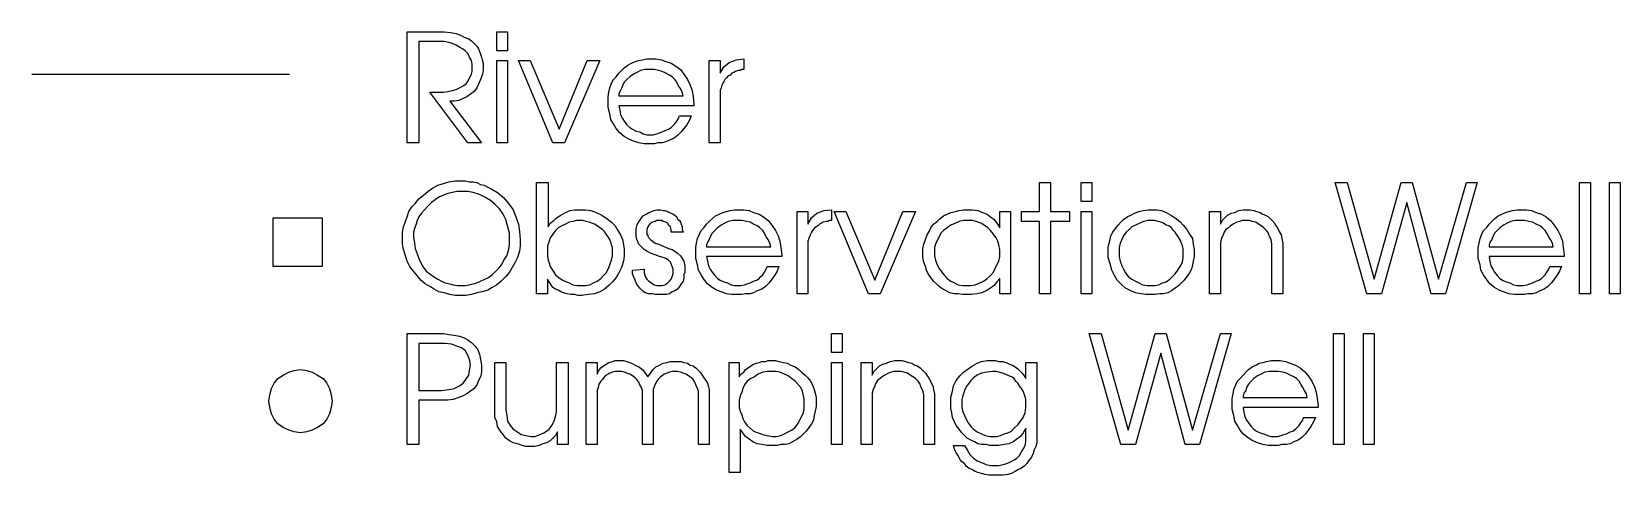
# Model space of a CAD drawing. Extents: x -78 to 130, y -73 to 60.
# Drawn here: x 85.58 to 130.2, y 36.59 to 49.07 of the extents above; entities that cross this region are included whole.
import ezdxf

# ---------------------------------------------------------------- set-up
doc = ezdxf.new("R2010")
doc.units = 0
doc.layers.add('7', color=7, linetype='CONTINUOUS')

msp = doc.modelspace()

# ---------------------------------------------------------------- linework, layer by layer
at = {"layer": '7', "linetype": 'CONTINUOUS'}
for points in [[(96.126, 45.941), (96.126, 49.066), (96.964, 49.066), (97.167, 49.066), (97.345, 49.041), (97.498, 49.015), (97.625, 48.965), (97.726, 48.914), (97.853, 48.863), (97.93, 48.812), (98.006, 48.736), (98.082, 48.66), (98.133, 48.583), (98.158, 48.507), (98.184, 48.431), (98.209, 48.355), (98.235, 48.279), (98.26, 48.177), (98.26, 48.101), (98.26, 47.974), (98.235, 47.847), (98.184, 47.719), (98.133, 47.592), (98.082, 47.491), (98.006, 47.389), (97.904, 47.313), (97.803, 47.237), (97.701, 47.186), (97.574, 47.135), (97.447, 47.11), (97.32, 47.11), (98.209, 45.941), (97.828, 45.941), (96.761, 47.364), (97.015, 47.364), (97.142, 47.364), (97.269, 47.389), (97.396, 47.415), (97.498, 47.44), (97.599, 47.491), (97.701, 47.542), (97.777, 47.592), (97.828, 47.669), (97.879, 47.77), (97.93, 47.872), (97.955, 47.948), (97.955, 48.05), (97.955, 48.151), (97.93, 48.253), (97.879, 48.355), (97.828, 48.456), (97.752, 48.533), (97.676, 48.583), (97.599, 48.634), (97.498, 48.685), (97.396, 48.736), (97.294, 48.761), (97.167, 48.787), (97.066, 48.787), (96.456, 48.787), (96.456, 45.941), (96.126, 45.941)], [(98.641, 48.533), (98.641, 49.066), (98.946, 49.066), (98.946, 48.533), (98.641, 48.533)], [(98.641, 45.941), (98.641, 48.253), (98.946, 48.253), (98.946, 45.941), (98.641, 45.941)], [(100.217, 45.941), (99.251, 48.253), (99.581, 48.253), (100.394, 46.322), (101.182, 48.253), (101.538, 48.253), (100.547, 45.941), (100.217, 45.941)], [(101.767, 47.11), (101.767, 47.237), (101.792, 47.364), (101.817, 47.491), (101.868, 47.618), (101.919, 47.719), (101.995, 47.796), (102.071, 47.897), (102.148, 47.974), (102.224, 48.05), (102.326, 48.126), (102.427, 48.177), (102.529, 48.228), (102.63, 48.253), (102.732, 48.279), (102.859, 48.304), (102.961, 48.304), (103.113, 48.304), (103.266, 48.279), (103.393, 48.228), (103.545, 48.177), (103.672, 48.101), (103.799, 47.999), (103.901, 47.872), (104.003, 47.719), (104.079, 47.567), (104.13, 47.415), (104.155, 47.237), (104.181, 47.033), (104.181, 46.983), (102.071, 46.983), (102.097, 46.856), (102.122, 46.728), (102.173, 46.627), (102.224, 46.551), (102.3, 46.449), (102.376, 46.373), (102.453, 46.322), (102.554, 46.271), (102.656, 46.246), (102.758, 46.195), (102.859, 46.169), (102.961, 46.169), (103.037, 46.169), (103.139, 46.195), (103.215, 46.22), (103.291, 46.246), (103.393, 46.297), (103.469, 46.322), (103.545, 46.373), (103.596, 46.424), (103.647, 46.474), (103.698, 46.551), (103.749, 46.627), (103.774, 46.703), (104.104, 46.703), (104.053, 46.576), (103.977, 46.449), (103.901, 46.347), (103.825, 46.246), (103.723, 46.144), (103.621, 46.068), (103.494, 46.017), (103.393, 45.966), (103.291, 45.941), (103.164, 45.941), (103.062, 45.915), (102.935, 45.915), (102.783, 45.915), (102.63, 45.941), (102.478, 45.992), (102.351, 46.042), (102.224, 46.119), (102.097, 46.22), (101.995, 46.347), (101.919, 46.474), (101.843, 46.601), (101.817, 46.754), (101.767, 46.932), (101.767, 47.11)], [(104.612, 45.941), (104.612, 48.253), (104.917, 48.253), (104.917, 47.897), (105.019, 48.075), (105.171, 48.202), (105.375, 48.279), (105.578, 48.304), (105.578, 47.999), (105.527, 47.999), (105.476, 47.974), (105.426, 47.974), (105.349, 47.948), (105.299, 47.923), (105.248, 47.897), (105.197, 47.847), (105.146, 47.821), (105.095, 47.77), (105.044, 47.719), (105.019, 47.669), (104.994, 47.618), (104.968, 47.567), (104.943, 47.491), (104.917, 47.415), (104.917, 47.364), (104.917, 45.941), (104.612, 45.941)], [(85.58, 47.872), (92.822, 47.872)], [(103.876, 47.262), (103.85, 47.364), (103.799, 47.465), (103.749, 47.542), (103.698, 47.643), (103.647, 47.719), (103.571, 47.796), (103.494, 47.847), (103.393, 47.897), (103.291, 47.948), (103.19, 47.974), (103.062, 47.999), (102.961, 47.999), (102.808, 47.999), (102.681, 47.974), (102.58, 47.923), (102.478, 47.872), (102.376, 47.796), (102.3, 47.719), (102.224, 47.643), (102.173, 47.542), (102.148, 47.465), (102.097, 47.389), (102.071, 47.313), (102.071, 47.262), (103.876, 47.262)], [(95.998, 43.273), (95.998, 43.425), (96.024, 43.578), (96.075, 43.73), (96.126, 43.857), (96.176, 44.01), (96.253, 44.137), (96.354, 44.238), (96.456, 44.365), (96.583, 44.467), (96.71, 44.569), (96.837, 44.67), (96.989, 44.747), (97.142, 44.797), (97.294, 44.848), (97.472, 44.874), (97.65, 44.874), (97.752, 44.874), (97.879, 44.848), (97.98, 44.848), (98.082, 44.823), (98.184, 44.772), (98.285, 44.747), (98.387, 44.696), (98.489, 44.645), (98.667, 44.543), (98.844, 44.391), (98.971, 44.238), (99.099, 44.06), (99.175, 43.857), (99.251, 43.654), (99.276, 43.451), (99.302, 43.222), (99.302, 43.044), (99.276, 42.892), (99.226, 42.714), (99.149, 42.561), (99.073, 42.434), (98.997, 42.307), (98.895, 42.18), (98.768, 42.053), (98.641, 41.951), (98.514, 41.875), (98.387, 41.799), (98.235, 41.748), (98.082, 41.723), (97.93, 41.672), (97.777, 41.646), (97.625, 41.646), (97.472, 41.646), (97.32, 41.672), (97.167, 41.723), (97.015, 41.748), (96.888, 41.824), (96.761, 41.901), (96.634, 41.977), (96.507, 42.078), (96.405, 42.206), (96.303, 42.333), (96.202, 42.46), (96.126, 42.612), (96.075, 42.765), (96.024, 42.942), (95.998, 43.095), (95.998, 43.273)], [(99.759, 41.697), (99.759, 44.823), (100.089, 44.823), (100.089, 43.578), (100.14, 43.679), (100.242, 43.756), (100.318, 43.832), (100.445, 43.908), (100.572, 43.984), (100.699, 44.035), (100.826, 44.06), (100.953, 44.06), (101.131, 44.06), (101.284, 44.035), (101.436, 43.984), (101.589, 43.908), (101.741, 43.806), (101.868, 43.705), (101.97, 43.603), (102.046, 43.476), (102.122, 43.349), (102.173, 43.222), (102.199, 43.069), (102.224, 42.942), (102.224, 42.765), (102.199, 42.612), (102.148, 42.434), (102.071, 42.282), (101.995, 42.155), (101.894, 42.028), (101.792, 41.926), (101.665, 41.824), (101.538, 41.748), (101.385, 41.697), (101.208, 41.672), (101.03, 41.646), (100.928, 41.646), (100.826, 41.672), (100.725, 41.672), (100.623, 41.697), (100.521, 41.723), (100.445, 41.748), (100.369, 41.799), (100.293, 41.824), (100.217, 41.875), (100.166, 41.951), (100.115, 42.028), (100.064, 42.104), (100.064, 41.697), (99.759, 41.697)], [(113.887, 41.697), (113.887, 43.73), (113.379, 43.73), (113.379, 44.01), (113.887, 44.01), (113.887, 44.823), (114.192, 44.823), (114.192, 44.01), (114.726, 44.01), (114.726, 43.73), (114.192, 43.73), (114.192, 41.697), (113.887, 41.697)], [(115.056, 44.289), (115.056, 44.823), (115.361, 44.823), (115.361, 44.289), (115.056, 44.289)], [(125.093, 42.104), (125.881, 44.823), (126.186, 44.823), (125.296, 41.697), (124.89, 41.697), (124.204, 44.264), (123.492, 41.697), (123.086, 41.697), (122.196, 44.823), (122.527, 44.823), (123.289, 42.104), (124.051, 44.823), (124.356, 44.823), (125.093, 42.104)], [(129.057, 41.697), (129.057, 44.823), (129.362, 44.823), (129.362, 41.697), (129.057, 41.697)], [(129.895, 41.697), (129.895, 44.823), (130.2, 44.823), (130.2, 41.697), (129.895, 41.697)], [(96.303, 43.298), (96.329, 43.12), (96.354, 42.968), (96.405, 42.815), (96.456, 42.688), (96.507, 42.561), (96.583, 42.434), (96.659, 42.333), (96.761, 42.256), (96.862, 42.18), (96.989, 42.104), (97.091, 42.053), (97.193, 42.002), (97.32, 41.977), (97.421, 41.951), (97.548, 41.926), (97.65, 41.926), (97.752, 41.926), (97.853, 41.951), (97.98, 41.977), (98.082, 42.002), (98.184, 42.053), (98.311, 42.104), (98.412, 42.155), (98.514, 42.231), (98.616, 42.333), (98.717, 42.434), (98.794, 42.536), (98.844, 42.637), (98.921, 42.765), (98.971, 42.917), (98.997, 43.069), (98.997, 43.222), (98.997, 43.4), (98.946, 43.603), (98.895, 43.781), (98.819, 43.933), (98.717, 44.086), (98.59, 44.213), (98.463, 44.315), (98.311, 44.416), (98.158, 44.492), (97.98, 44.543), (97.828, 44.569), (97.65, 44.569), (97.523, 44.569), (97.396, 44.543), (97.269, 44.518), (97.142, 44.467), (97.015, 44.416), (96.913, 44.34), (96.812, 44.264), (96.71, 44.162), (96.608, 44.06), (96.532, 43.959), (96.456, 43.857), (96.405, 43.756), (96.38, 43.654), (96.329, 43.527), (96.303, 43.425), (96.303, 43.298)], [(92.365, 43.832), (93.737, 43.832), (93.737, 42.46), (92.365, 42.46), (92.365, 43.832)], [(100.064, 42.917), (100.064, 42.815), (100.064, 42.739), (100.089, 42.637), (100.115, 42.561), (100.14, 42.46), (100.191, 42.383), (100.242, 42.307), (100.293, 42.231), (100.344, 42.18), (100.42, 42.129), (100.496, 42.078), (100.598, 42.028), (100.674, 42.002), (100.776, 41.951), (100.903, 41.926), (101.03, 41.926), (101.131, 41.926), (101.258, 41.951), (101.36, 42.002), (101.462, 42.053), (101.563, 42.129), (101.64, 42.206), (101.716, 42.282), (101.767, 42.383), (101.817, 42.51), (101.868, 42.637), (101.894, 42.765), (101.894, 42.892), (101.894, 42.993), (101.868, 43.069), (101.843, 43.146), (101.817, 43.222), (101.767, 43.298), (101.716, 43.374), (101.665, 43.451), (101.614, 43.501), (101.538, 43.552), (101.462, 43.603), (101.385, 43.654), (101.309, 43.679), (101.233, 43.705), (101.157, 43.73), (101.055, 43.756), (100.979, 43.756), (100.877, 43.756), (100.776, 43.73), (100.674, 43.705), (100.572, 43.654), (100.471, 43.603), (100.369, 43.552), (100.293, 43.476), (100.217, 43.374), (100.14, 43.273), (100.115, 43.171), (100.064, 43.044), (100.064, 42.917)], [(102.554, 43.324), (102.554, 43.349), (102.554, 43.374), (102.554, 43.4), (102.554, 43.425), (102.554, 43.527), (102.58, 43.603), (102.605, 43.679), (102.656, 43.756), (102.707, 43.832), (102.758, 43.883), (102.834, 43.933), (102.91, 43.984), (102.986, 44.01), (103.062, 44.035), (103.139, 44.06), (103.19, 44.06), (103.24, 44.06), (103.317, 44.035), (103.367, 44.035), (103.444, 44.01), (103.494, 43.984), (103.545, 43.959), (103.596, 43.933), (103.647, 43.908), (103.698, 43.857), (103.723, 43.806), (103.774, 43.756), (103.799, 43.705), (103.825, 43.654), (103.85, 43.578), (103.85, 43.501), (103.876, 43.425), (103.545, 43.425), (103.545, 43.501), (103.52, 43.578), (103.469, 43.628), (103.444, 43.679), (103.393, 43.705), (103.317, 43.73), (103.266, 43.756), (103.19, 43.756), (103.139, 43.756), (103.088, 43.73), (103.012, 43.705), (102.961, 43.679), (102.91, 43.628), (102.885, 43.578), (102.859, 43.501), (102.859, 43.425), (102.859, 43.425), (102.859, 43.425), (102.859, 43.4), (102.859, 43.374), (102.859, 43.349), (102.885, 43.349), (102.885, 43.324), (102.885, 43.324), (102.91, 43.273), (102.961, 43.222), (103.012, 43.171), (103.088, 43.12), (103.19, 43.095), (103.291, 43.044), (103.367, 43.019), (103.469, 42.968), (103.571, 42.942), (103.647, 42.892), (103.723, 42.841), (103.799, 42.765), (103.85, 42.688), (103.901, 42.612), (103.926, 42.485), (103.926, 42.383), (103.926, 42.358), (103.926, 42.333), (103.926, 42.282), (103.901, 42.256), (103.901, 42.155), (103.876, 42.053), (103.825, 41.977), (103.774, 41.901), (103.723, 41.824), (103.647, 41.774), (103.571, 41.748), (103.494, 41.697), (103.418, 41.672), (103.342, 41.672), (103.266, 41.672), (103.19, 41.672), (103.088, 41.672), (103.012, 41.697), (102.91, 41.697), (102.808, 41.723), (102.732, 41.774), (102.656, 41.85), (102.605, 41.926), (102.554, 42.002), (102.529, 42.078), (102.478, 42.18), (102.453, 42.256), (102.453, 42.358), (102.783, 42.383), (102.783, 42.282), (102.808, 42.18), (102.859, 42.104), (102.91, 42.053), (102.986, 42.002), (103.062, 41.951), (103.139, 41.926), (103.215, 41.926), (103.291, 41.926), (103.367, 41.951), (103.444, 42.002), (103.494, 42.053), (103.545, 42.104), (103.571, 42.18), (103.596, 42.256), (103.596, 42.333), (103.596, 42.383), (103.571, 42.46), (103.545, 42.536), (103.52, 42.587), (103.469, 42.637), (103.393, 42.688), (103.317, 42.714), (103.215, 42.739), (103.088, 42.79), (102.961, 42.841), (102.859, 42.892), (102.783, 42.942), (102.707, 43.019), (102.63, 43.095), (102.58, 43.222), (102.554, 43.324)], [(104.231, 42.866), (104.231, 42.993), (104.257, 43.12), (104.282, 43.247), (104.333, 43.374), (104.384, 43.476), (104.46, 43.552), (104.536, 43.654), (104.612, 43.73), (104.689, 43.806), (104.79, 43.883), (104.892, 43.933), (104.994, 43.984), (105.095, 44.01), (105.197, 44.035), (105.324, 44.06), (105.426, 44.06), (105.578, 44.06), (105.731, 44.035), (105.858, 43.984), (106.01, 43.933), (106.137, 43.857), (106.264, 43.756), (106.366, 43.628), (106.467, 43.476), (106.544, 43.324), (106.594, 43.171), (106.62, 42.993), (106.645, 42.79), (106.645, 42.739), (104.536, 42.739), (104.562, 42.612), (104.587, 42.485), (104.638, 42.383), (104.689, 42.307), (104.765, 42.206), (104.841, 42.129), (104.917, 42.078), (105.019, 42.028), (105.121, 42.002), (105.222, 41.951), (105.324, 41.926), (105.426, 41.926), (105.502, 41.926), (105.603, 41.951), (105.68, 41.977), (105.756, 42.002), (105.858, 42.053), (105.934, 42.078), (106.01, 42.129), (106.061, 42.18), (106.112, 42.231), (106.162, 42.307), (106.213, 42.383), (106.239, 42.46), (106.569, 42.46), (106.518, 42.333), (106.442, 42.206), (106.366, 42.104), (106.29, 42.002), (106.188, 41.901), (106.086, 41.824), (105.959, 41.774), (105.858, 41.723), (105.756, 41.697), (105.629, 41.697), (105.527, 41.672), (105.4, 41.672), (105.248, 41.672), (105.095, 41.697), (104.943, 41.748), (104.816, 41.799), (104.689, 41.875), (104.562, 41.977), (104.46, 42.104), (104.384, 42.231), (104.308, 42.358), (104.282, 42.51), (104.231, 42.688), (104.231, 42.866)], [(106.34, 43.019), (106.315, 43.12), (106.264, 43.222), (106.213, 43.298), (106.162, 43.4), (106.112, 43.476), (106.035, 43.552), (105.959, 43.603), (105.858, 43.654), (105.756, 43.705), (105.654, 43.73), (105.527, 43.756), (105.426, 43.756), (105.273, 43.756), (105.146, 43.73), (105.044, 43.679), (104.943, 43.628), (104.841, 43.552), (104.765, 43.476), (104.689, 43.4), (104.638, 43.298), (104.612, 43.222), (104.562, 43.146), (104.536, 43.069), (104.536, 43.019), (106.34, 43.019)], [(107.077, 41.697), (107.077, 44.01), (107.382, 44.01), (107.382, 43.654), (107.484, 43.832), (107.636, 43.959), (107.84, 44.035), (108.043, 44.06), (108.043, 43.756), (107.992, 43.756), (107.941, 43.73), (107.89, 43.73), (107.814, 43.705), (107.763, 43.679), (107.712, 43.654), (107.662, 43.603), (107.611, 43.578), (107.56, 43.527), (107.509, 43.476), (107.484, 43.425), (107.458, 43.374), (107.433, 43.324), (107.408, 43.247), (107.382, 43.171), (107.382, 43.12), (107.382, 41.697), (107.077, 41.697)], [(109.085, 41.697), (108.119, 44.01), (108.449, 44.01), (109.263, 42.078), (110.05, 44.01), (110.406, 44.01), (109.415, 41.697), (109.085, 41.697)], [(110.609, 42.841), (110.609, 42.968), (110.635, 43.095), (110.685, 43.222), (110.736, 43.349), (110.787, 43.451), (110.838, 43.552), (110.914, 43.654), (111.016, 43.73), (111.092, 43.806), (111.194, 43.883), (111.295, 43.933), (111.397, 43.984), (111.524, 44.01), (111.626, 44.035), (111.753, 44.06), (111.854, 44.06), (112.007, 44.06), (112.159, 44.035), (112.286, 43.984), (112.413, 43.933), (112.515, 43.857), (112.617, 43.781), (112.693, 43.679), (112.769, 43.552), (112.769, 44.01), (113.074, 44.01), (113.074, 41.697), (112.769, 41.697), (112.769, 42.129), (112.693, 42.028), (112.617, 41.926), (112.515, 41.85), (112.388, 41.774), (112.261, 41.723), (112.134, 41.697), (111.981, 41.672), (111.829, 41.672), (111.727, 41.672), (111.6, 41.697), (111.499, 41.697), (111.372, 41.723), (111.27, 41.774), (111.168, 41.824), (111.067, 41.901), (110.99, 41.977), (110.914, 42.053), (110.838, 42.155), (110.762, 42.256), (110.711, 42.358), (110.685, 42.46), (110.635, 42.587), (110.609, 42.714), (110.609, 42.841)], [(110.94, 42.892), (110.94, 42.765), (110.965, 42.637), (111.016, 42.51), (111.067, 42.409), (111.143, 42.307), (111.219, 42.206), (111.295, 42.129), (111.397, 42.053), (111.499, 42.002), (111.6, 41.951), (111.727, 41.926), (111.829, 41.926), (111.956, 41.926), (112.083, 41.951), (112.21, 42.002), (112.312, 42.053), (112.413, 42.129), (112.515, 42.206), (112.591, 42.307), (112.642, 42.409), (112.693, 42.51), (112.744, 42.612), (112.769, 42.739), (112.769, 42.841), (112.769, 42.942), (112.744, 43.069), (112.718, 43.171), (112.667, 43.273), (112.591, 43.374), (112.515, 43.476), (112.439, 43.552), (112.337, 43.628), (112.235, 43.679), (112.108, 43.73), (112.007, 43.756), (111.88, 43.756), (111.753, 43.756), (111.626, 43.73), (111.524, 43.679), (111.397, 43.628), (111.295, 43.552), (111.194, 43.476), (111.117, 43.4), (111.067, 43.298), (111.016, 43.197), (110.965, 43.095), (110.94, 42.993), (110.94, 42.892)], [(115.056, 41.697), (115.056, 44.01), (115.361, 44.01), (115.361, 41.697), (115.056, 41.697)], [(115.818, 42.892), (115.818, 42.993), (115.844, 43.12), (115.869, 43.222), (115.895, 43.324), (115.945, 43.425), (116.022, 43.527), (116.098, 43.628), (116.174, 43.705), (116.25, 43.781), (116.352, 43.857), (116.454, 43.908), (116.555, 43.959), (116.682, 44.01), (116.809, 44.035), (116.936, 44.06), (117.063, 44.06), (117.19, 44.06), (117.317, 44.035), (117.445, 43.984), (117.572, 43.908), (117.699, 43.832), (117.826, 43.73), (117.927, 43.628), (118.029, 43.501), (118.105, 43.374), (118.181, 43.247), (118.207, 43.095), (118.232, 42.942), (118.232, 42.942), (118.232, 42.942), (118.232, 42.917), (118.232, 42.917), (118.232, 42.892), (118.232, 42.892), (118.232, 42.866), (118.232, 42.866), (118.232, 42.739), (118.207, 42.612), (118.181, 42.51), (118.156, 42.383), (118.105, 42.282), (118.029, 42.18), (117.953, 42.078), (117.876, 42.002), (117.8, 41.926), (117.699, 41.85), (117.597, 41.774), (117.495, 41.723), (117.368, 41.697), (117.267, 41.697), (117.14, 41.672), (117.013, 41.672), (116.886, 41.672), (116.733, 41.697), (116.581, 41.723), (116.454, 41.774), (116.301, 41.85), (116.199, 41.951), (116.072, 42.078), (115.996, 42.206), (115.92, 42.358), (115.869, 42.536), (115.818, 42.714), (115.818, 42.892)], [(116.123, 42.866), (116.123, 42.739), (116.149, 42.612), (116.199, 42.485), (116.25, 42.383), (116.301, 42.282), (116.377, 42.18), (116.479, 42.104), (116.581, 42.053), (116.682, 42.002), (116.784, 41.951), (116.911, 41.926), (117.038, 41.926), (117.14, 41.926), (117.241, 41.951), (117.343, 42.002), (117.445, 42.028), (117.546, 42.104), (117.622, 42.18), (117.699, 42.256), (117.775, 42.358), (117.851, 42.485), (117.902, 42.587), (117.927, 42.714), (117.927, 42.866), (117.927, 42.968), (117.902, 43.044), (117.876, 43.12), (117.851, 43.197), (117.8, 43.273), (117.749, 43.349), (117.699, 43.425), (117.648, 43.476), (117.597, 43.552), (117.521, 43.603), (117.445, 43.628), (117.368, 43.679), (117.292, 43.705), (117.216, 43.73), (117.114, 43.756), (117.038, 43.756), (116.936, 43.756), (116.809, 43.73), (116.708, 43.679), (116.581, 43.628), (116.479, 43.578), (116.403, 43.501), (116.326, 43.425), (116.25, 43.324), (116.199, 43.222), (116.149, 43.12), (116.123, 42.993), (116.123, 42.866)], [(118.664, 41.697), (118.664, 44.01), (118.969, 44.01), (118.969, 43.654), (119.02, 43.756), (119.096, 43.832), (119.172, 43.908), (119.274, 43.959), (119.376, 43.984), (119.477, 44.035), (119.604, 44.06), (119.706, 44.06), (119.808, 44.06), (119.909, 44.035), (119.986, 44.01), (120.087, 43.984), (120.163, 43.933), (120.24, 43.908), (120.316, 43.857), (120.392, 43.781), (120.468, 43.705), (120.519, 43.628), (120.57, 43.552), (120.621, 43.451), (120.672, 43.349), (120.697, 43.247), (120.722, 43.12), (120.722, 42.993), (120.722, 41.697), (120.417, 41.697), (120.417, 42.993), (120.417, 43.095), (120.392, 43.222), (120.341, 43.324), (120.316, 43.4), (120.265, 43.476), (120.189, 43.552), (120.113, 43.603), (120.036, 43.654), (119.96, 43.705), (119.858, 43.73), (119.782, 43.756), (119.681, 43.756), (119.579, 43.756), (119.503, 43.73), (119.427, 43.705), (119.325, 43.654), (119.249, 43.603), (119.198, 43.552), (119.122, 43.501), (119.071, 43.425), (119.045, 43.349), (118.995, 43.247), (118.969, 43.146), (118.969, 43.044), (118.969, 41.697), (118.664, 41.697)], [(126.211, 42.866), (126.211, 42.993), (126.236, 43.12), (126.262, 43.247), (126.313, 43.374), (126.363, 43.476), (126.44, 43.552), (126.516, 43.654), (126.592, 43.73), (126.668, 43.806), (126.77, 43.883), (126.872, 43.933), (126.973, 43.984), (127.075, 44.01), (127.177, 44.035), (127.304, 44.06), (127.405, 44.06), (127.558, 44.06), (127.71, 44.035), (127.837, 43.984), (127.99, 43.933), (128.117, 43.857), (128.244, 43.756), (128.345, 43.628), (128.447, 43.476), (128.523, 43.324), (128.574, 43.171), (128.6, 42.993), (128.625, 42.79), (128.625, 42.739), (126.516, 42.739), (126.541, 42.612), (126.567, 42.485), (126.618, 42.383), (126.668, 42.307), (126.745, 42.206), (126.821, 42.129), (126.897, 42.078), (126.999, 42.028), (127.1, 42.002), (127.202, 41.951), (127.304, 41.926), (127.405, 41.926), (127.481, 41.926), (127.583, 41.951), (127.659, 41.977), (127.736, 42.002), (127.837, 42.053), (127.913, 42.078), (127.99, 42.129), (128.04, 42.18), (128.091, 42.231), (128.142, 42.307), (128.193, 42.383), (128.218, 42.46), (128.549, 42.46), (128.498, 42.333), (128.422, 42.206), (128.345, 42.104), (128.269, 42.002), (128.168, 41.901), (128.066, 41.824), (127.939, 41.774), (127.837, 41.723), (127.736, 41.697), (127.609, 41.697), (127.507, 41.672), (127.38, 41.672), (127.227, 41.672), (127.075, 41.697), (126.922, 41.748), (126.795, 41.799), (126.668, 41.875), (126.541, 41.977), (126.44, 42.104), (126.363, 42.231), (126.287, 42.358), (126.262, 42.51), (126.211, 42.688), (126.211, 42.866)], [(128.32, 43.019), (128.295, 43.12), (128.244, 43.222), (128.193, 43.298), (128.142, 43.4), (128.091, 43.476), (128.015, 43.552), (127.939, 43.603), (127.837, 43.654), (127.736, 43.705), (127.634, 43.73), (127.507, 43.756), (127.405, 43.756), (127.253, 43.756), (127.126, 43.73), (127.024, 43.679), (126.922, 43.628), (126.821, 43.552), (126.745, 43.476), (126.668, 43.4), (126.618, 43.298), (126.592, 43.222), (126.541, 43.146), (126.516, 43.069), (126.516, 43.019), (128.32, 43.019)], [(96.126, 37.454), (96.126, 40.579), (96.964, 40.579), (97.142, 40.579), (97.294, 40.554), (97.447, 40.528), (97.599, 40.503), (97.726, 40.452), (97.828, 40.401), (97.93, 40.325), (98.031, 40.224), (98.108, 40.122), (98.158, 39.995), (98.184, 39.842), (98.209, 39.69), (98.209, 39.665), (98.209, 39.665), (98.209, 39.639), (98.209, 39.614), (98.209, 39.487), (98.184, 39.36), (98.133, 39.258), (98.082, 39.131), (98.006, 39.029), (97.904, 38.953), (97.803, 38.877), (97.701, 38.826), (97.574, 38.775), (97.421, 38.724), (97.269, 38.699), (97.117, 38.699), (96.456, 38.699), (96.456, 37.454), (96.126, 37.454)], [(96.456, 40.3), (96.456, 38.978), (97.091, 38.978), (97.294, 39.004), (97.447, 39.029), (97.599, 39.105), (97.701, 39.182), (97.777, 39.283), (97.853, 39.41), (97.879, 39.537), (97.904, 39.69), (97.879, 39.842), (97.828, 39.969), (97.752, 40.096), (97.65, 40.173), (97.523, 40.224), (97.371, 40.274), (97.193, 40.3), (96.989, 40.3), (96.456, 40.3)], [(108.043, 40.046), (108.043, 40.579), (108.348, 40.579), (108.348, 40.046), (108.043, 40.046)], [(118.181, 37.86), (118.969, 40.579), (119.274, 40.579), (118.385, 37.454), (117.978, 37.454), (117.292, 40.02), (116.581, 37.454), (116.174, 37.454), (115.285, 40.579), (115.615, 40.579), (116.377, 37.86), (117.14, 40.579), (117.445, 40.579), (118.181, 37.86)], [(122.145, 37.454), (122.145, 40.579), (122.45, 40.579), (122.45, 37.454), (122.145, 37.454)], [(122.984, 37.454), (122.984, 40.579), (123.289, 40.579), (123.289, 37.454), (122.984, 37.454)], [(98.59, 38.369), (98.59, 39.766), (98.895, 39.766), (98.895, 38.419), (98.921, 38.267), (98.946, 38.115), (99.022, 37.987), (99.099, 37.886), (99.226, 37.81), (99.327, 37.733), (99.454, 37.708), (99.607, 37.683), (99.708, 37.683), (99.785, 37.708), (99.861, 37.733), (99.962, 37.784), (100.039, 37.835), (100.115, 37.886), (100.166, 37.962), (100.217, 38.038), (100.267, 38.14), (100.293, 38.242), (100.318, 38.369), (100.318, 38.496), (100.318, 39.766), (100.649, 39.766), (100.649, 37.454), (100.344, 37.454), (100.344, 37.81), (100.293, 37.708), (100.217, 37.632), (100.14, 37.555), (100.039, 37.505), (99.937, 37.479), (99.835, 37.428), (99.708, 37.403), (99.581, 37.403), (99.454, 37.403), (99.353, 37.428), (99.226, 37.479), (99.099, 37.505), (98.997, 37.555), (98.895, 37.632), (98.819, 37.733), (98.743, 37.835), (98.667, 37.962), (98.641, 38.089), (98.59, 38.216), (98.59, 38.369)], [(101.157, 39.766), (101.462, 39.766), (101.462, 39.436), (101.512, 39.537), (101.563, 39.614), (101.64, 39.665), (101.716, 39.715), (101.792, 39.766), (101.894, 39.792), (101.97, 39.817), (102.071, 39.817), (102.199, 39.817), (102.3, 39.792), (102.427, 39.741), (102.529, 39.69), (102.63, 39.639), (102.732, 39.563), (102.808, 39.461), (102.885, 39.36), (102.961, 39.461), (103.037, 39.563), (103.113, 39.639), (103.215, 39.69), (103.317, 39.741), (103.418, 39.766), (103.52, 39.792), (103.621, 39.792), (103.723, 39.792), (103.825, 39.792), (103.901, 39.766), (104.003, 39.741), (104.079, 39.69), (104.155, 39.665), (104.231, 39.614), (104.308, 39.537), (104.358, 39.487), (104.409, 39.41), (104.46, 39.334), (104.511, 39.258), (104.562, 39.182), (104.587, 39.08), (104.612, 39.004), (104.612, 38.902), (104.612, 37.454), (104.308, 37.454), (104.308, 38.851), (104.308, 38.953), (104.282, 39.029), (104.231, 39.131), (104.206, 39.207), (104.155, 39.283), (104.104, 39.334), (104.028, 39.385), (103.952, 39.436), (103.876, 39.461), (103.799, 39.487), (103.723, 39.512), (103.647, 39.512), (103.571, 39.512), (103.494, 39.487), (103.418, 39.461), (103.342, 39.436), (103.291, 39.385), (103.24, 39.36), (103.19, 39.309), (103.139, 39.233), (103.088, 39.156), (103.062, 39.08), (103.037, 39.004), (103.037, 38.928), (103.037, 37.454), (102.732, 37.454), (102.732, 38.877), (102.732, 38.978), (102.707, 39.055), (102.656, 39.131), (102.63, 39.207), (102.58, 39.283), (102.529, 39.334), (102.453, 39.385), (102.376, 39.436), (102.3, 39.461), (102.224, 39.487), (102.148, 39.512), (102.046, 39.512), (101.97, 39.512), (101.894, 39.487), (101.817, 39.461), (101.767, 39.436), (101.69, 39.385), (101.64, 39.334), (101.614, 39.283), (101.563, 39.233), (101.512, 39.156), (101.487, 39.055), (101.462, 38.978), (101.462, 38.877), (101.462, 37.454), (101.157, 37.454), (101.157, 39.766)], [(105.171, 36.666), (105.171, 39.766), (105.451, 39.766), (105.451, 39.36), (105.502, 39.436), (105.578, 39.487), (105.629, 39.563), (105.705, 39.614), (105.781, 39.665), (105.858, 39.715), (105.934, 39.741), (106.01, 39.766), (106.086, 39.792), (106.188, 39.792), (106.264, 39.817), (106.34, 39.817), (106.467, 39.817), (106.569, 39.792), (106.696, 39.766), (106.798, 39.741), (106.899, 39.69), (107.026, 39.639), (107.128, 39.563), (107.204, 39.487), (107.306, 39.41), (107.382, 39.334), (107.458, 39.233), (107.509, 39.131), (107.56, 39.004), (107.585, 38.902), (107.611, 38.775), (107.611, 38.648), (107.611, 38.521), (107.585, 38.394), (107.56, 38.267), (107.535, 38.14), (107.484, 38.038), (107.408, 37.937), (107.331, 37.835), (107.255, 37.759), (107.179, 37.683), (107.077, 37.606), (106.95, 37.53), (106.849, 37.479), (106.747, 37.454), (106.62, 37.454), (106.518, 37.428), (106.391, 37.428), (106.239, 37.428), (106.086, 37.454), (105.959, 37.479), (105.832, 37.53), (105.731, 37.606), (105.629, 37.683), (105.553, 37.784), (105.476, 37.886), (105.476, 36.666), (105.171, 36.666)], [(108.043, 37.454), (108.043, 39.766), (108.348, 39.766), (108.348, 37.454), (108.043, 37.454)], [(108.881, 37.454), (108.881, 39.766), (109.186, 39.766), (109.186, 39.41), (109.237, 39.512), (109.313, 39.588), (109.39, 39.665), (109.491, 39.715), (109.593, 39.741), (109.694, 39.792), (109.822, 39.817), (109.923, 39.817), (110.025, 39.817), (110.126, 39.792), (110.203, 39.766), (110.304, 39.741), (110.381, 39.69), (110.457, 39.665), (110.533, 39.614), (110.609, 39.537), (110.685, 39.461), (110.736, 39.385), (110.787, 39.309), (110.838, 39.207), (110.889, 39.105), (110.914, 39.004), (110.94, 38.877), (110.94, 38.75), (110.94, 37.454), (110.635, 37.454), (110.635, 38.75), (110.635, 38.851), (110.609, 38.978), (110.558, 39.08), (110.533, 39.156), (110.482, 39.233), (110.406, 39.309), (110.33, 39.36), (110.253, 39.41), (110.177, 39.461), (110.076, 39.487), (109.999, 39.512), (109.898, 39.512), (109.796, 39.512), (109.72, 39.487), (109.644, 39.461), (109.542, 39.41), (109.466, 39.36), (109.415, 39.309), (109.339, 39.258), (109.288, 39.182), (109.263, 39.105), (109.212, 39.004), (109.186, 38.902), (109.186, 38.801), (109.186, 37.454), (108.881, 37.454)], [(111.397, 38.597), (111.397, 38.775), (111.448, 38.953), (111.473, 39.105), (111.549, 39.258), (111.651, 39.385), (111.753, 39.487), (111.88, 39.588), (112.007, 39.665), (112.134, 39.741), (112.261, 39.792), (112.413, 39.817), (112.54, 39.817), (112.642, 39.817), (112.744, 39.792), (112.845, 39.792), (112.947, 39.766), (113.049, 39.715), (113.125, 39.69), (113.201, 39.639), (113.277, 39.588), (113.354, 39.512), (113.404, 39.461), (113.455, 39.385), (113.506, 39.309), (113.506, 39.766), (113.811, 39.766), (113.811, 37.632), (113.811, 37.505), (113.785, 37.403), (113.735, 37.301), (113.709, 37.2), (113.658, 37.098), (113.582, 36.996), (113.531, 36.92), (113.455, 36.844), (113.379, 36.793), (113.277, 36.742), (113.201, 36.692), (113.099, 36.641), (112.998, 36.615), (112.871, 36.59), (112.769, 36.59), (112.667, 36.59), (112.566, 36.59), (112.464, 36.59), (112.363, 36.615), (112.261, 36.641), (112.159, 36.666), (112.083, 36.692), (112.007, 36.742), (111.905, 36.793), (111.829, 36.844), (111.778, 36.92), (111.702, 36.971), (111.651, 37.047), (111.6, 37.149), (111.549, 37.225), (111.499, 37.327), (111.473, 37.428), (111.778, 37.428), (111.854, 37.301), (111.931, 37.174), (112.032, 37.073), (112.134, 36.996), (112.261, 36.946), (112.388, 36.895), (112.515, 36.869), (112.642, 36.869), (112.744, 36.869), (112.871, 36.895), (112.972, 36.92), (113.074, 36.971), (113.176, 37.022), (113.252, 37.073), (113.328, 37.149), (113.379, 37.251), (113.43, 37.327), (113.481, 37.428), (113.506, 37.53), (113.506, 37.657), (113.506, 37.911), (113.43, 37.784), (113.354, 37.683), (113.252, 37.606), (113.15, 37.53), (113.023, 37.479), (112.896, 37.454), (112.744, 37.428), (112.591, 37.428), (112.49, 37.428), (112.388, 37.454), (112.261, 37.454), (112.159, 37.479), (112.058, 37.53), (111.956, 37.581), (111.854, 37.632), (111.778, 37.708), (111.702, 37.784), (111.626, 37.886), (111.549, 37.987), (111.499, 38.089), (111.448, 38.216), (111.422, 38.343), (111.397, 38.47), (111.397, 38.597)], [(119.299, 38.623), (119.299, 38.75), (119.325, 38.877), (119.35, 39.004), (119.401, 39.131), (119.452, 39.233), (119.528, 39.309), (119.604, 39.41), (119.681, 39.487), (119.757, 39.563), (119.858, 39.639), (119.96, 39.69), (120.062, 39.741), (120.163, 39.766), (120.265, 39.792), (120.392, 39.817), (120.494, 39.817), (120.646, 39.817), (120.799, 39.792), (120.926, 39.741), (121.078, 39.69), (121.205, 39.614), (121.332, 39.512), (121.434, 39.385), (121.536, 39.233), (121.612, 39.08), (121.663, 38.928), (121.688, 38.75), (121.713, 38.546), (121.713, 38.496), (119.604, 38.496), (119.63, 38.369), (119.655, 38.242), (119.706, 38.14), (119.757, 38.064), (119.833, 37.962), (119.909, 37.886), (119.986, 37.835), (120.087, 37.784), (120.189, 37.759), (120.29, 37.708), (120.392, 37.683), (120.494, 37.683), (120.57, 37.683), (120.672, 37.708), (120.748, 37.733), (120.824, 37.759), (120.926, 37.81), (121.002, 37.835), (121.078, 37.886), (121.129, 37.937), (121.18, 37.987), (121.231, 38.064), (121.281, 38.14), (121.307, 38.216), (121.637, 38.216), (121.586, 38.089), (121.51, 37.962), (121.434, 37.86), (121.358, 37.759), (121.256, 37.657), (121.154, 37.581), (121.027, 37.53), (120.926, 37.479), (120.824, 37.454), (120.697, 37.454), (120.595, 37.428), (120.468, 37.428), (120.316, 37.428), (120.163, 37.454), (120.011, 37.505), (119.884, 37.555), (119.757, 37.632), (119.63, 37.733), (119.528, 37.86), (119.452, 37.987), (119.376, 38.115), (119.35, 38.267), (119.299, 38.445), (119.299, 38.623)], [(93.127, 39.563), (93.305, 39.537), (93.457, 39.487), (93.61, 39.41), (93.762, 39.309), (93.864, 39.182), (93.94, 39.029), (93.991, 38.851), (94.017, 38.674), (93.991, 38.496), (93.94, 38.318), (93.864, 38.165), (93.762, 38.038), (93.61, 37.937), (93.457, 37.86), (93.305, 37.81), (93.127, 37.784), (92.949, 37.81), (92.797, 37.86), (92.644, 37.937), (92.492, 38.038), (92.39, 38.165), (92.314, 38.318), (92.263, 38.496), (92.238, 38.674), (92.263, 38.851), (92.314, 39.029), (92.39, 39.182), (92.492, 39.309), (92.644, 39.41), (92.797, 39.487), (92.949, 39.537), (93.127, 39.563)], [(105.451, 38.597), (105.451, 38.496), (105.476, 38.394), (105.527, 38.292), (105.553, 38.191), (105.603, 38.089), (105.68, 37.987), (105.756, 37.911), (105.858, 37.835), (105.985, 37.784), (106.112, 37.733), (106.239, 37.708), (106.391, 37.683), (106.493, 37.683), (106.62, 37.708), (106.722, 37.759), (106.823, 37.81), (106.925, 37.86), (107.026, 37.937), (107.103, 38.038), (107.153, 38.14), (107.204, 38.242), (107.255, 38.343), (107.281, 38.47), (107.281, 38.597), (107.281, 38.724), (107.255, 38.826), (107.23, 38.953), (107.179, 39.055), (107.103, 39.156), (107.026, 39.233), (106.925, 39.309), (106.823, 39.385), (106.722, 39.436), (106.594, 39.487), (106.493, 39.512), (106.366, 39.512), (106.239, 39.512), (106.112, 39.487), (105.985, 39.436), (105.883, 39.36), (105.781, 39.309), (105.68, 39.233), (105.603, 39.131), (105.553, 39.029), (105.527, 38.928), (105.476, 38.826), (105.451, 38.699), (105.451, 38.597)], [(111.702, 38.674), (111.702, 38.521), (111.727, 38.394), (111.778, 38.267), (111.829, 38.165), (111.88, 38.064), (111.956, 37.962), (112.032, 37.886), (112.134, 37.81), (112.261, 37.759), (112.363, 37.708), (112.49, 37.683), (112.591, 37.683), (112.693, 37.683), (112.794, 37.708), (112.896, 37.759), (112.998, 37.784), (113.099, 37.835), (113.176, 37.911), (113.277, 38.013), (113.354, 38.115), (113.43, 38.216), (113.481, 38.343), (113.506, 38.496), (113.506, 38.648), (113.506, 38.724), (113.481, 38.801), (113.455, 38.877), (113.43, 38.953), (113.379, 39.029), (113.328, 39.105), (113.277, 39.182), (113.226, 39.233), (113.176, 39.309), (113.099, 39.36), (113.023, 39.385), (112.922, 39.436), (112.845, 39.461), (112.744, 39.487), (112.667, 39.512), (112.566, 39.512), (112.413, 39.487), (112.261, 39.461), (112.134, 39.41), (112.032, 39.334), (111.956, 39.258), (111.88, 39.156), (111.829, 39.08), (111.778, 38.978), (111.753, 38.877), (111.727, 38.801), (111.702, 38.724), (111.702, 38.674)], [(121.408, 38.775), (121.383, 38.877), (121.332, 38.978), (121.281, 39.055), (121.231, 39.156), (121.18, 39.233), (121.104, 39.309), (121.027, 39.36), (120.926, 39.41), (120.824, 39.461), (120.722, 39.487), (120.595, 39.512), (120.494, 39.512), (120.341, 39.512), (120.214, 39.487), (120.113, 39.436), (120.011, 39.385), (119.909, 39.309), (119.833, 39.233), (119.757, 39.156), (119.706, 39.055), (119.681, 38.978), (119.63, 38.902), (119.604, 38.826), (119.604, 38.775), (121.408, 38.775)]]:
    msp.add_lwpolyline(points, dxfattribs=at)

doc.saveas('drawing.dxf')
